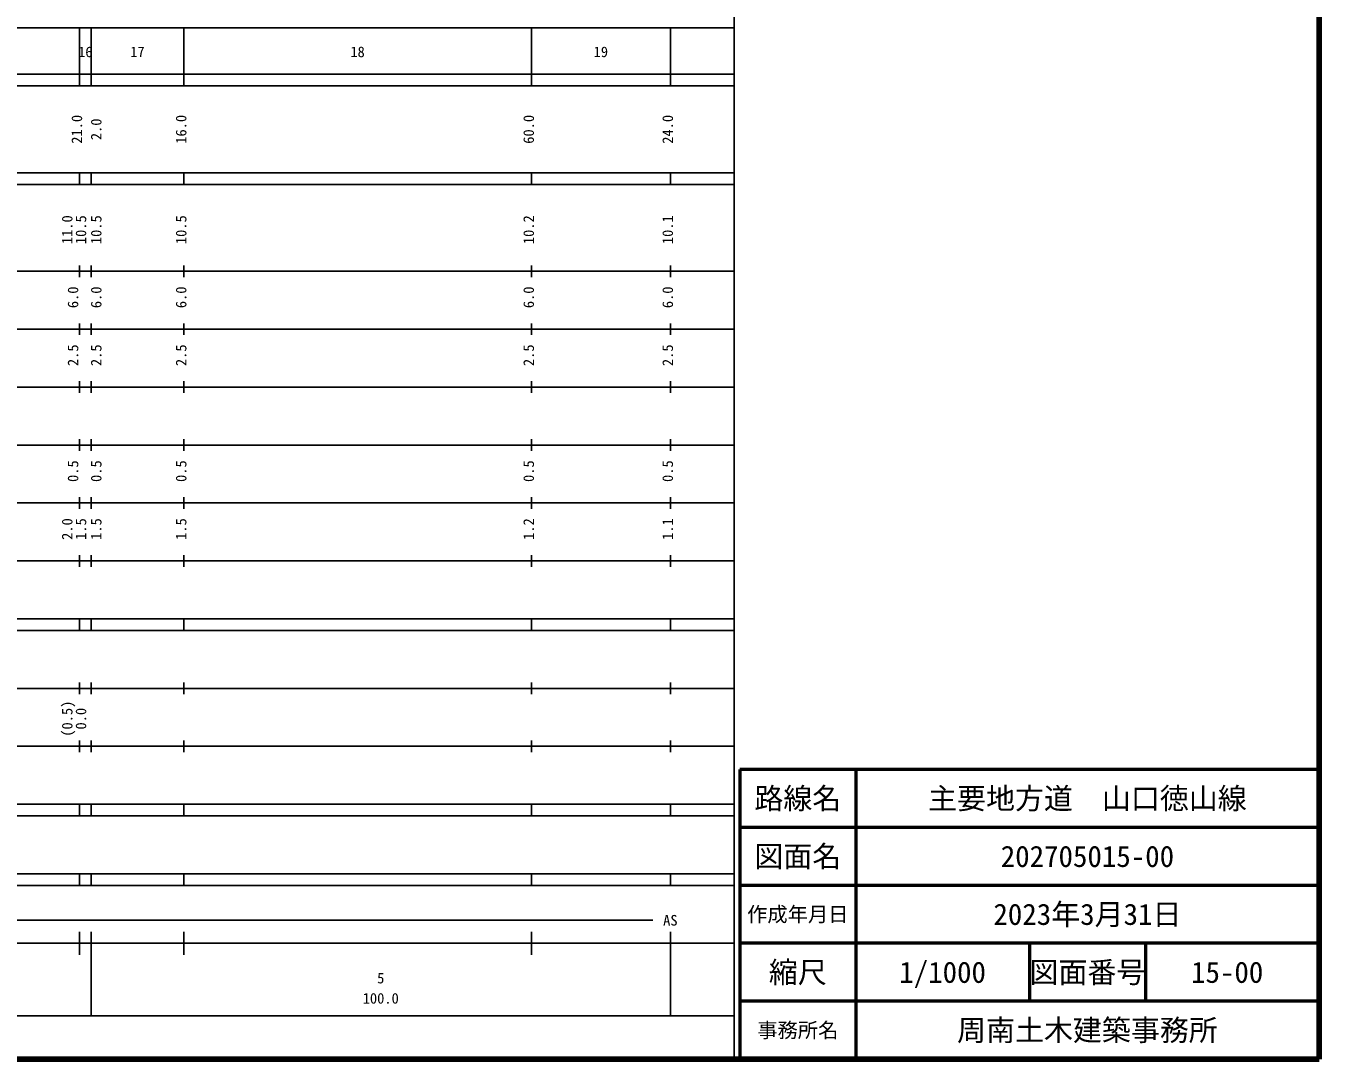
# Model space of a CAD drawing. Units: millimetres on the paper, enlarged 1000 times. Extents: x 40000 to 680000, y 20000 to 380000.
# Drawn here: x 456736 to 680000, y 20000 to 198357 of the extents above; entities that cross this region are included whole.
import ezdxf
from ezdxf.enums import TextEntityAlignment as Align

# ---------------------------------------------------------------- set-up
doc = ezdxf.new("R2010")
doc.units = ezdxf.units.MM
doc.header["$LTSCALE"] = 1000
for name, color, linetype, lineweight in [('M-TTL', 2, 'Continuous', 140), ('M-TTL-BAND', 7, 'Continuous', 25), ('M-TTL-FRAM', 2, 'Continuous', 50), ('M-TTL-LINE', 7, 'Continuous', 50)]:
    doc.layers.add(name, color=color, linetype=linetype, lineweight=lineweight)
doc.layers.add('M-TTL-TXT', color=7, linetype='Continuous')
doc.styles.add('ＭＳ ゴシック', font='')
doc.styles.get('ＭＳ ゴシック').set_extended_font_data('MS Gothic')

msp = doc.modelspace()

# ---------------------------------------------------------------- linework, layer by layer
at = {"layer": 'M-TTL'}
for p, q in [((680000, 20000), (680000, 380000)), ((40000, 20000), (680000, 20000))]:
    msp.add_line(p, q, dxfattribs=at)
at = {"layer": 'M-TTL-BAND'}
for p, q in [((579000, 20000), (579000, 370000)), ((68000, 198000), (579000, 198000)), ((466000, 188000), (466000, 198000)), ((468000, 188000), (468000, 198000)), ((484000, 188000), (484000, 198000)), ((544000, 188000), (544000, 198000)), ((568000, 188000), (568000, 198000)), ((40000, 190000), (579000, 190000)), ((40000, 188000), (579000, 188000)), ((40000, 173000), (579000, 173000)), ((466000, 171000), (466000, 173000)), ((468000, 171000), (468000, 173000)), ((484000, 171000), (484000, 173000)), ((544000, 171000), (544000, 173000)), ((568000, 171000), (568000, 173000)), ((40000, 171000), (579000, 171000)), ((466000, 155000), (466000, 157000)), ((468000, 155000), (468000, 157000)), ((484000, 155000), (484000, 157000)), ((544000, 155000), (544000, 157000)), ((568000, 155000), (568000, 157000)), ((40000, 156000), (579000, 156000)), ((46000, 146000), (579000, 146000)), ((466000, 145000), (466000, 147000)), ((468000, 145000), (468000, 147000)), ((484000, 145000), (484000, 147000)), ((544000, 145000), (544000, 147000)), ((568000, 145000), (568000, 147000)), ((466000, 135000), (466000, 137000)), ((468000, 135000), (468000, 137000)), ((484000, 135000), (484000, 137000)), ((544000, 135000), (544000, 137000)), ((568000, 135000), (568000, 137000)), ((52000, 136000), (579000, 136000)), ((46000, 126000), (579000, 126000)), ((466000, 125000), (466000, 127000)), ((468000, 125000), (468000, 127000)), ((484000, 125000), (484000, 127000)), ((544000, 125000), (544000, 127000)), ((568000, 125000), (568000, 127000)), ((466000, 115000), (466000, 117000)), ((468000, 115000), (468000, 117000)), ((484000, 115000), (484000, 117000)), ((544000, 115000), (544000, 117000)), ((568000, 115000), (568000, 117000)), ((52000, 116000), (579000, 116000)), ((46000, 106000), (579000, 106000)), ((466000, 105000), (466000, 107000)), ((468000, 105000), (468000, 107000)), ((484000, 105000), (484000, 107000)), ((544000, 105000), (544000, 107000)), ((568000, 105000), (568000, 107000)), ((40000, 96000), (579000, 96000)), ((40000, 94000), (579000, 94000)), ((466000, 94000), (466000, 96000)), ((468000, 94000), (468000, 96000)), ((484000, 94000), (484000, 96000)), ((544000, 94000), (544000, 96000)), ((568000, 94000), (568000, 96000)), ((466000, 83000), (466000, 85000)), ((468000, 83000), (468000, 85000)), ((484000, 83000), (484000, 85000)), ((544000, 83000), (544000, 85000)), ((568000, 83000), (568000, 85000)), ((49000, 84000), (579000, 84000)), ((40000, 74000), (579000, 74000)), ((466000, 73000), (466000, 75000)), ((468000, 73000), (468000, 75000)), ((484000, 73000), (484000, 75000)), ((544000, 73000), (544000, 75000)), ((568000, 73000), (568000, 75000)), ((40000, 64000), (579000, 64000)), ((466000, 62000), (466000, 64000)), ((468000, 62000), (468000, 64000)), ((484000, 62000), (484000, 64000)), ((544000, 62000), (544000, 64000)), ((568000, 62000), (568000, 64000)), ((40000, 62000), (579000, 62000)), ((40000, 52000), (579000, 52000)), ((466000, 50000), (466000, 52000)), ((468000, 50000), (468000, 52000)), ((484000, 50000), (484000, 52000)), ((544000, 50000), (544000, 52000)), ((568000, 50000), (568000, 52000)), ((40000, 50000), (579000, 50000)), ((71000, 44000), (565000, 44000)), ((466000, 38000), (466000, 42000)), ((468000, 27500), (468000, 42000)), ((484000, 38000), (484000, 42000)), ((544000, 38000), (544000, 42000)), ((568000, 27500), (568000, 42000)), ((40000, 40000), (579000, 40000)), ((68000, 27500), (579000, 27500))]:
    msp.add_line(p, q, dxfattribs=at)
at = {"layer": 'M-TTL-FRAM'}
for p, q in [((680000, 70000), (580000, 70000)), ((580000, 70000), (580000, 20000))]:
    msp.add_line(p, q, dxfattribs=at)
at = {"layer": 'M-TTL-LINE'}
for p, q in [((600000, 70000), (600000, 20000)), ((680000, 60000), (580000, 60000)), ((680000, 50000), (580000, 50000)), ((680000, 40000), (580000, 40000)), ((630000, 40000), (630000, 30000)), ((650000, 40000), (650000, 30000)), ((680000, 30000), (580000, 30000))]:
    msp.add_line(p, q, dxfattribs=at)

# ---------------------------------------------------------------- texts
at = {"layer": 'M-TTL-BAND', "style": 'ＭＳ ゴシック'}
for s, p in [('16', (467000, 192405)), ('17', (476000, 192405)), ('18', (514000, 192405)), ('19', (556000, 192405)), ('AS', (568000, 42500)), ('5', (518000, 32523)), ('100.0', (518000, 29033))]:
    msp.add_text(s, height=1833, dxfattribs=at).set_placement(p, align=Align.BOTTOM_CENTER)
for s, p in [('21.0', (467000, 180500)), ('2.0', (470337, 180500)), ('16.0', (485000, 180500)), ('60.0', (545000, 180500)), ('24.0', (569000, 180500)), ('11.0', (465332, 163174)), ('10.5', (467702, 163174)), ('10.5', (470337, 163174)), ('10.5', (485000, 163174)), ('10.2', (545000, 163174)), ('10.1', (569000, 163174)), ('6.0', (466332, 151500)), ('6.0', (470337, 151500)), ('6.0', (485000, 151500)), ('6.0', (545000, 151500)), ('6.0', (569000, 151500)), ('2.5', (466332, 141500)), ('2.5', (470337, 141500)), ('2.5', (485000, 141500)), ('2.5', (545000, 141500)), ('2.5', (569000, 141500)), ('0.5', (466332, 121500)), ('0.5', (470337, 121500)), ('0.5', (485000, 121500)), ('0.5', (545000, 121500)), ('0.5', (569000, 121500)), ('2.0', (465332, 111500)), ('1.5', (467702, 111500)), ('1.5', (470337, 111500)), ('1.5', (485000, 111500)), ('1.2', (545000, 111500)), ('1.1', (569000, 111500)), ('(0.5)', (465332, 78764)), ('0.0', (467702, 78764))]:
    msp.add_text(s, height=1833, rotation=90, dxfattribs=at).set_placement(p, align=Align.BOTTOM_CENTER)
at = {"layer": 'M-TTL-TXT', "style": 'ＭＳ ゴシック'}
for s, height, p in [('路線名', 3666, (590000, 65000)), ('路線名', 3666, (590000, 65000)), ('主要地方道\u3000山口徳山線', 3666, (640000, 65000)), ('図面名', 3666, (590000, 55000)), ('図面名', 3666, (590000, 55000)), ('202705015-00', 3666, (640000, 55000)), ('2023年3月31日', 3666, (640000, 45000)), ('作成年月日', 2566, (590000, 45000)), ('作成年月日', 2566, (590000, 45000)), ('縮尺', 3666, (590000, 35000)), ('縮尺', 3666, (590000, 35000)), ('1/1000', 3666, (615000, 35000)), ('図面番号', 3666, (640000, 35000)), ('図面番号', 3666, (640000, 35000)), ('15-00', 3666, (664125, 35000)), ('周南土木建築事務所', 3666, (640000, 25000)), ('事務所名', 2566, (590000, 25000)), ('事務所名', 2566, (590000, 25000))]:
    msp.add_text(s, height=height, dxfattribs=at).set_placement(p, align=Align.MIDDLE_CENTER)

doc.saveas('drawing.dxf')
